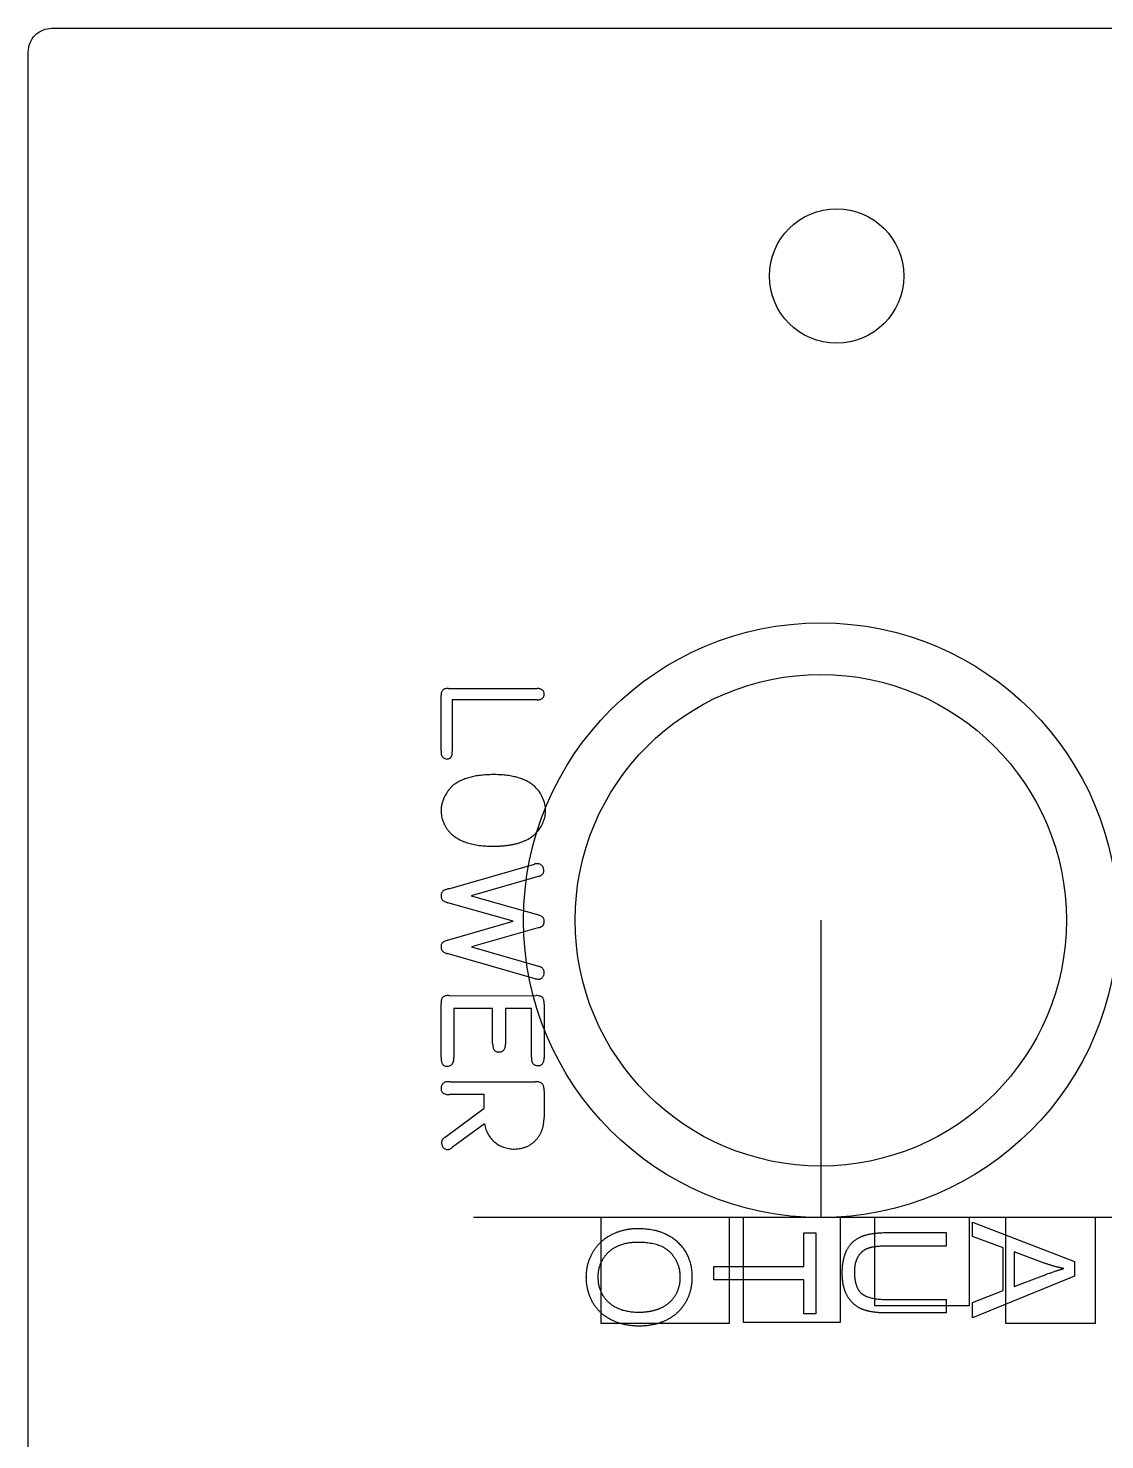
# Model space of a CAD drawing. Header units: inches. Extents: x 0.1 to 2.16, y -5.29 to -1.72.
# Drawn here: x 0.1 to 1.458, y -3.505 to -1.725 of the extents above; entities that cross this region are included whole.
import ezdxf

# ---------------------------------------------------------------- set-up
doc = ezdxf.new("R2010")
doc.units = ezdxf.units.IN
doc.layers.get('0').update_dxf_attribs({"linetype": 'CONTINUOUS'})

msp = doc.modelspace()

# ---------------------------------------------------------------- linework, layer by layer
for p, q in [((0.6305, -2.5578), (0.7423, -2.5577)), ((0.6209, -2.6359), (0.6209, -2.5667)), ((0.7422, -2.572), (0.6351, -2.572)), ((0.6351, -2.572), (0.6351, -2.6373)), ((0.6307, -2.8104), (0.7388, -2.7793)), ((0.7433, -2.7949), (0.6589, -2.8192)), ((0.712, -2.8514), (0.6295, -2.8279)), ((0.6589, -2.8192), (0.7437, -2.8434)), ((0.6291, -2.8753), (0.712, -2.8514)), ((0.7446, -2.8592), (0.6591, -2.8837)), ((1.1, -2.85), (1.1, -3.225)), ((0.6591, -2.8837), (0.7438, -2.9081)), ((0.7397, -2.9238), (0.6288, -2.8921)), ((0.6315, -2.9452), (0.7405, -2.9451)), ((0.6209, -3.0226), (0.6209, -2.9554)), ((0.686, -2.9612), (0.6369, -2.9612)), ((0.6369, -2.9612), (0.6369, -3.0236)), ((0.686, -3.0054), (0.686, -2.9612)), ((0.7349, -2.9612), (0.7021, -2.9612)), ((0.7021, -2.9612), (0.7021, -3.0062)), ((0.7349, -3.0226), (0.7349, -2.9612)), ((0.751, -2.9558), (0.751, -3.0234)), ((0.6322, -3.0538), (0.7397, -3.0537)), ((0.6752, -3.0698), (0.6314, -3.0698)), ((0.6752, -3.0871), (0.6752, -3.0698)), ((0.751, -3.0656), (0.751, -3.0987)), ((0.626, -3.1235), (0.6752, -3.0871)), ((0.6757, -3.107), (0.6355, -3.1363)), ((1.5382, -3.225), (0.6618, -3.225)), ((1.2913, -3.231), (1.4201, -3.2805)), ((1.2913, -3.2491), (1.2913, -3.231)), ((1.0787, -3.2866), (1.0787, -3.2442)), ((1.0787, -3.2442), (1.0939, -3.2442)), ((1.0939, -3.2442), (1.0939, -3.3463)), ((1.1837, -3.244), (1.2581, -3.244)), ((1.2581, -3.244), (1.2581, -3.261)), ((1.3303, -3.2633), (1.2913, -3.2491)), ((1.2581, -3.261), (1.1837, -3.261)), ((1.3303, -3.3172), (1.3303, -3.2633)), ((1.3442, -3.2682), (1.3442, -3.3119)), ((1.382, -3.2824), (1.3442, -3.2682)), ((0.965, -3.2866), (1.0787, -3.2866)), ((0.965, -3.3037), (0.965, -3.2866)), ((1.4201, -3.2805), (1.4201, -3.2989)), ((1.0787, -3.3037), (0.965, -3.3037)), ((1.0787, -3.3463), (1.0787, -3.3037)), ((1.4201, -3.2989), (1.2913, -3.3516)), ((1.3442, -3.3119), (1.3798, -3.2984)), ((1.1837, -3.3283), (1.2581, -3.3283)), ((1.2581, -3.3283), (1.2581, -3.3453)), ((1.2913, -3.3322), (1.3303, -3.3172)), ((1.0939, -3.3463), (1.0787, -3.3463)), ((1.2581, -3.3453), (1.1837, -3.3453)), ((1.2913, -3.3516), (1.2913, -3.3322))]:
    msp.add_line(p, q)
msp.add_lwpolyline([(2, -4.905, 0.414214), (1.78, -5.125), (1.78, -5.2575, -0.414214), (1.75, -5.2875), (0.13, -5.2875, -0.414214), (0.1, -5.2575), (0.1, -1.755, -0.414214), (0.13, -1.725), (2.1325, -1.725, -0.414214), (2.1625, -1.755), (2.1625, -4.875, -0.414214), (2.1325, -4.905)], format="xyb", close=True)
for points in [[(0.8226, -3.225), (0.8226, -3.3582), (0.985, -3.3582), (0.985, -3.225)], [(1.0022, -3.225), (1.0022, -3.357), (1.1249, -3.357), (1.1249, -3.225)], [(1.168, -3.225), (1.168, -3.336), (1.2876, -3.336), (1.2876, -3.225)], [(1.3329, -3.225), (1.3329, -3.3582), (1.4466, -3.3582), (1.4466, -3.225)]]:
    msp.add_lwpolyline(points, close=True)
for centre, radius in [((1.12, -2.0375), 0.0847), ((1.1, -2.85), 0.375), ((1.1, -2.85), 0.31)]:
    msp.add_circle(centre, radius)
for points, knots in [([(0.6305, -2.5578), (0.6297, -2.5577), (0.6283, -2.5576), (0.6263, -2.558), (0.6246, -2.5586), (0.6232, -2.5596), (0.6221, -2.5609), (0.6214, -2.5626), (0.6209, -2.5645), (0.6209, -2.5659), (0.6209, -2.5667)], [0, 0, 0, 0, 0.146675, 0.277884, 0.393154, 0.501824, 0.610636, 0.724701, 0.853759, 1, 1, 1, 1]), ([(0.751, -2.5649), (0.7509, -2.5643), (0.7509, -2.5633), (0.7505, -2.5619), (0.7497, -2.5606), (0.7488, -2.5596), (0.7475, -2.5588), (0.746, -2.5582), (0.7442, -2.5578), (0.7429, -2.5578), (0.7423, -2.5577)], [0, 0, 0, 0, 0.126969, 0.2428045, 0.3512637, 0.4611437, 0.575007, 0.6986356, 0.8396778, 1, 1, 1, 1]), ([(0.7422, -2.572), (0.7429, -2.572), (0.7442, -2.5719), (0.746, -2.5716), (0.7475, -2.571), (0.7488, -2.5702), (0.7498, -2.5692), (0.7505, -2.5679), (0.7509, -2.5665), (0.7509, -2.5654), (0.751, -2.5649)], [0, 0, 0, 0, 0.161014, 0.302797, 0.427654, 0.539565, 0.648706, 0.757245, 0.871689, 1, 1, 1, 1]), ([(0.6209, -2.6359), (0.6209, -2.6365), (0.6209, -2.6374), (0.6209, -2.6386), (0.6209, -2.6395), (0.6209, -2.6402), (0.621, -2.6409), (0.6212, -2.6414), (0.6213, -2.6416)], [0, 0, 0, 0, 0.266749, 0.475223, 0.634139, 0.738494, 0.883803, 1, 1, 1, 1]), ([(0.6213, -2.6416), (0.6216, -2.6423), (0.6222, -2.6437), (0.6238, -2.6453), (0.6258, -2.6464), (0.6273, -2.6466), (0.6281, -2.6467)], [0, 0, 0, 0, 0.259492, 0.497755, 0.736323, 1, 1, 1, 1]), ([(0.6281, -2.6467), (0.6288, -2.6466), (0.6303, -2.6465), (0.6323, -2.6454), (0.6339, -2.6438), (0.6345, -2.6425), (0.6347, -2.6418)], [0, 0, 0, 0, 0.251389, 0.5062784, 0.7566761, 1, 1, 1, 1]), ([(0.6347, -2.6418), (0.6348, -2.6415), (0.635, -2.641), (0.6351, -2.64), (0.6351, -2.6388), (0.6351, -2.6379), (0.6351, -2.6373)], [0, 0, 0, 0, 0.187597, 0.37633, 0.625845, 1, 1, 1, 1]), ([(0.6885, -2.6663), (0.6858, -2.6664), (0.6805, -2.6664), (0.6727, -2.667), (0.6655, -2.668), (0.6588, -2.6694), (0.6526, -2.6712), (0.647, -2.6734), (0.6418, -2.6759), (0.6387, -2.678), (0.6372, -2.679)], [0, 0, 0, 0, 0.153124, 0.297158, 0.432037, 0.559346, 0.678717, 0.790963, 0.898004, 1, 1, 1, 1]), ([(0.7397, -2.6818), (0.7383, -2.6806), (0.7353, -2.6781), (0.7301, -2.675), (0.7244, -2.6723), (0.7182, -2.6701), (0.7114, -2.6685), (0.7042, -2.6672), (0.6965, -2.6665), (0.6913, -2.6664), (0.6885, -2.6663)], [0, 0, 0, 0, 0.105705, 0.215134, 0.329018, 0.449631, 0.576639, 0.710541, 0.851416, 1, 1, 1, 1]), ([(0.6372, -2.679), (0.636, -2.68), (0.6337, -2.682), (0.6306, -2.6856), (0.6279, -2.6895), (0.6255, -2.6938), (0.6235, -2.6983), (0.622, -2.7029), (0.6211, -2.7074), (0.6209, -2.7105), (0.6209, -2.712)], [0, 0, 0, 0, 0.121096, 0.243929, 0.36993, 0.501035, 0.632174, 0.757616, 0.880089, 1, 1, 1, 1]), ([(0.7528, -2.7116), (0.7527, -2.7102), (0.7526, -2.7075), (0.7516, -2.702), (0.7493, -2.6954), (0.7453, -2.6881), (0.7416, -2.6839), (0.7397, -2.6818)], [0.0001689, 0.0001689, 0.0001689, 0.0001689, 0.1251477, 0.2501266, 0.5000844, 0.7500422, 1, 1, 1, 1]), ([(0.6209, -2.712), (0.6209, -2.7132), (0.621, -2.7156), (0.6216, -2.7193), (0.6225, -2.7229), (0.6238, -2.7265), (0.6254, -2.7301), (0.6273, -2.7334), (0.6295, -2.7366), (0.6312, -2.7385), (0.632, -2.7394)], [0, 0, 0, 0, 0.119012, 0.240175, 0.364707, 0.492795, 0.622133, 0.74904, 0.874618, 1, 1, 1, 1]), ([(0.632, -2.7394), (0.6335, -2.7408), (0.6366, -2.7436), (0.6419, -2.7471), (0.6478, -2.7501), (0.6543, -2.7525), (0.6614, -2.7544), (0.6692, -2.7557), (0.6776, -2.7565), (0.6833, -2.7566), (0.6863, -2.7566)], [0, 0, 0, 0, 0.104917, 0.212948, 0.325254, 0.443443, 0.569143, 0.703178, 0.846557, 1, 1, 1, 1]), ([(0.6863, -2.7566), (0.688, -2.7566), (0.6913, -2.7566), (0.696, -2.7564), (0.7006, -2.756), (0.705, -2.7555), (0.7093, -2.7549), (0.7133, -2.754), (0.7171, -2.7531), (0.7208, -2.752), (0.7242, -2.7507), (0.7275, -2.7493), (0.7306, -2.7477), (0.7335, -2.746), (0.7362, -2.7441), (0.7387, -2.742), (0.7411, -2.7398), (0.7425, -2.7382), (0.7432, -2.7375)], [0, 0, 0, 0, 0.080424, 0.157711, 0.231972, 0.303725, 0.372685, 0.438908, 0.502962, 0.564675, 0.624091, 0.681389, 0.737383, 0.791688, 0.84518, 0.897488, 0.948885, 1, 1, 1, 1]), ([(0.7423, -2.7787), (0.7421, -2.7787), (0.7416, -2.7787), (0.7408, -2.7787), (0.7399, -2.7789), (0.7392, -2.7791), (0.7388, -2.7793)], [0, 0, 0, 0, 0.2138575, 0.4044813, 0.6466405, 1, 1, 1, 1]), ([(0.7506, -2.7869), (0.7505, -2.7863), (0.7504, -2.7852), (0.7499, -2.7837), (0.7492, -2.7823), (0.7482, -2.7811), (0.7469, -2.7801), (0.7456, -2.7792), (0.744, -2.7788), (0.7429, -2.7787), (0.7423, -2.7787)], [0, 0, 0, 0, 0.128643, 0.253305, 0.373511, 0.498696, 0.623882, 0.745152, 0.86917, 1, 1, 1, 1]), ([(0.7433, -2.7949), (0.7439, -2.7947), (0.745, -2.7944), (0.7466, -2.7937), (0.7478, -2.7929), (0.7489, -2.792), (0.7497, -2.7909), (0.7503, -2.7896), (0.7506, -2.7883), (0.7506, -2.7874), (0.7506, -2.7869)], [0, 0, 0, 0, 0.156992, 0.295894, 0.420406, 0.536998, 0.649688, 0.762908, 0.878148, 1, 1, 1, 1]), ([(0.6248, -2.8121), (0.6243, -2.8125), (0.6232, -2.8133), (0.6219, -2.8149), (0.6211, -2.8169), (0.6209, -2.8184), (0.6209, -2.8191)], [0, 0, 0, 0, 0.246153, 0.4829, 0.72823, 1, 1, 1, 1]), ([(0.6307, -2.8104), (0.6302, -2.8105), (0.6293, -2.8108), (0.628, -2.8111), (0.6271, -2.8114), (0.6262, -2.8117), (0.6255, -2.8119), (0.625, -2.812), (0.6248, -2.8121)], [0, 0, 0, 0, 0.260547, 0.472882, 0.638265, 0.74953, 0.898923, 1, 1, 1, 1]), ([(0.6209, -2.8191), (0.6209, -2.8197), (0.6209, -2.8207), (0.6212, -2.8221), (0.6218, -2.8234), (0.6227, -2.8246), (0.6239, -2.8256), (0.6255, -2.8265), (0.6274, -2.8273), (0.6288, -2.8277), (0.6295, -2.8279)], [0, 0, 0, 0, 0.117224, 0.224706, 0.326617, 0.429467, 0.542149, 0.671562, 0.824167, 1, 1, 1, 1]), ([(0.751, -2.8518), (0.751, -2.8512), (0.751, -2.8502), (0.7507, -2.8488), (0.7502, -2.8475), (0.7495, -2.8464), (0.7485, -2.8455), (0.7472, -2.8447), (0.7456, -2.8439), (0.7443, -2.8436), (0.7437, -2.8434)], [0, 0, 0, 0, 0.131229, 0.248121, 0.356652, 0.456202, 0.56363, 0.687535, 0.832653, 1, 1, 1, 1]), ([(0.7446, -2.8592), (0.7452, -2.8591), (0.7461, -2.8588), (0.7475, -2.8581), (0.7486, -2.8574), (0.7496, -2.8565), (0.7503, -2.8555), (0.7507, -2.8543), (0.751, -2.8531), (0.751, -2.8522), (0.751, -2.8518)], [0, 0, 0, 0, 0.15398, 0.290648, 0.417744, 0.535079, 0.646844, 0.757862, 0.87356, 1, 1, 1, 1]), ([(0.6291, -2.8753), (0.6284, -2.8755), (0.627, -2.8759), (0.6251, -2.8766), (0.6236, -2.8775), (0.6225, -2.8784), (0.6217, -2.8795), (0.6211, -2.8807), (0.6209, -2.8822), (0.6209, -2.8833), (0.6209, -2.8839)], [0, 0, 0, 0, 0.178414, 0.332657, 0.459001, 0.563717, 0.658539, 0.760877, 0.873946, 1, 1, 1, 1]), ([(0.6209, -2.8839), (0.6209, -2.8843), (0.6209, -2.8853), (0.6212, -2.8866), (0.6218, -2.8878), (0.6227, -2.8889), (0.6239, -2.8899), (0.6252, -2.8907), (0.6269, -2.8915), (0.6282, -2.8919), (0.6288, -2.8921)], [0, 0, 0, 0, 0.113708, 0.221183, 0.327886, 0.439323, 0.558616, 0.690373, 0.836881, 1, 1, 1, 1]), ([(0.7436, -2.9243), (0.7442, -2.9243), (0.7452, -2.9242), (0.7466, -2.9238), (0.7479, -2.923), (0.749, -2.922), (0.7498, -2.9208), (0.7505, -2.9194), (0.7509, -2.9179), (0.7509, -2.9168), (0.751, -2.9163)], [0, 0, 0, 0, 0.128967, 0.25134, 0.369304, 0.48973, 0.613296, 0.734263, 0.864299, 1, 1, 1, 1]), ([(0.751, -2.9163), (0.751, -2.9158), (0.751, -2.9149), (0.7507, -2.9135), (0.7501, -2.9123), (0.7494, -2.9111), (0.7483, -2.9102), (0.747, -2.9093), (0.7455, -2.9086), (0.7444, -2.9083), (0.7438, -2.9081)], [0, 0, 0, 0, 0.123941, 0.238388, 0.350354, 0.463329, 0.581267, 0.706777, 0.846347, 1, 1, 1, 1]), ([(0.7397, -2.9238), (0.74, -2.9238), (0.7407, -2.9239), (0.7418, -2.9241), (0.7428, -2.9243), (0.7434, -2.9243), (0.7436, -2.9243)], [0, 0, 0, 0, 0.241228, 0.542814, 0.8153, 1, 1, 1, 1]), ([(0.6315, -2.9452), (0.6306, -2.9451), (0.6289, -2.945), (0.6265, -2.9454), (0.6245, -2.946), (0.623, -2.9471), (0.6219, -2.9486), (0.6212, -2.9505), (0.6208, -2.9528), (0.6209, -2.9545), (0.6209, -2.9554)], [0, 0, 0, 0, 0.157556, 0.290235, 0.403646, 0.503589, 0.603173, 0.714669, 0.846272, 1, 1, 1, 1]), ([(0.751, -2.9558), (0.751, -2.9549), (0.751, -2.9531), (0.7506, -2.9508), (0.75, -2.9488), (0.7489, -2.9473), (0.7474, -2.9462), (0.7454, -2.9455), (0.7431, -2.9451), (0.7414, -2.9451), (0.7405, -2.9451)], [0, 0, 0, 0, 0.158475, 0.290809, 0.404793, 0.504294, 0.603438, 0.71593, 0.846951, 1, 1, 1, 1]), ([(0.686, -3.0054), (0.686, -3.0063), (0.6861, -3.0079), (0.6864, -3.0101), (0.687, -3.0121), (0.6878, -3.0136), (0.689, -3.0148), (0.6904, -3.0157), (0.6921, -3.0162), (0.6933, -3.0161), (0.694, -3.0161)], [0, 0, 0, 0, 0.168552, 0.315088, 0.4421, 0.555383, 0.660426, 0.764842, 0.875178, 1, 1, 1, 1]), ([(0.694, -3.0161), (0.6946, -3.0161), (0.6959, -3.0161), (0.6976, -3.0157), (0.6991, -3.0149), (0.7002, -3.0137), (0.7011, -3.0123), (0.7017, -3.0105), (0.7021, -3.0084), (0.7021, -3.007), (0.7021, -3.0062)], [0, 0, 0, 0, 0.131943, 0.248643, 0.357121, 0.46377, 0.576078, 0.699869, 0.839541, 1, 1, 1, 1]), ([(0.6209, -3.0226), (0.6209, -3.0235), (0.6209, -3.0253), (0.6212, -3.0277), (0.6218, -3.0298), (0.6226, -3.0314), (0.6238, -3.0327), (0.6252, -3.0337), (0.6269, -3.0341), (0.6282, -3.0341), (0.6288, -3.0341)], [0, 0, 0, 0, 0.173125, 0.323785, 0.453731, 0.568336, 0.6727, 0.774463, 0.880539, 1, 1, 1, 1]), ([(0.6364, -3.0288), (0.6365, -3.0285), (0.6367, -3.0279), (0.6369, -3.0268), (0.6369, -3.0254), (0.6369, -3.0242), (0.6369, -3.0236)], [0, 0, 0, 0, 0.1851209, 0.3671379, 0.6151453, 1, 1, 1, 1]), ([(0.7349, -3.0226), (0.7349, -3.0235), (0.7349, -3.0251), (0.7353, -3.0273), (0.7359, -3.0292), (0.7368, -3.0308), (0.738, -3.032), (0.7394, -3.0328), (0.7412, -3.0333), (0.7424, -3.0333), (0.7431, -3.0333)], [0, 0, 0, 0, 0.165457, 0.309794, 0.436779, 0.550431, 0.656267, 0.761771, 0.873844, 1, 1, 1, 1]), ([(0.7431, -3.0333), (0.7437, -3.0333), (0.7449, -3.0333), (0.7465, -3.0329), (0.748, -3.0321), (0.7491, -3.031), (0.75, -3.0295), (0.7506, -3.0277), (0.7509, -3.0257), (0.751, -3.0242), (0.751, -3.0234)], [0, 0, 0, 0, 0.127949, 0.244376, 0.350945, 0.457708, 0.570541, 0.696023, 0.83727, 1, 1, 1, 1]), ([(0.6288, -3.0341), (0.6297, -3.034), (0.6314, -3.0338), (0.6336, -3.0328), (0.6353, -3.0311), (0.636, -3.0296), (0.6364, -3.0288)], [0, 0, 0, 0, 0.269511, 0.509617, 0.744319, 1, 1, 1, 1]), ([(0.6268, -3.0539), (0.6263, -3.054), (0.6255, -3.0542), (0.6243, -3.0549), (0.6233, -3.0557), (0.6225, -3.0567), (0.6218, -3.0578), (0.6213, -3.0591), (0.6209, -3.0605), (0.6209, -3.0614), (0.6209, -3.0619)], [0, 0, 0, 0, 0.123382, 0.242383, 0.362517, 0.483943, 0.610435, 0.7381, 0.865248, 1, 1, 1, 1]), ([(0.6209, -3.0619), (0.6209, -3.0625), (0.6209, -3.0637), (0.6213, -3.0654), (0.6221, -3.0668), (0.6233, -3.068), (0.6249, -3.0688), (0.6268, -3.0695), (0.629, -3.0698), (0.6306, -3.0698), (0.6314, -3.0698)], [0, 0, 0, 0, 0.124533, 0.234464, 0.339256, 0.44299, 0.557001, 0.686182, 0.832719, 1, 1, 1, 1]), ([(0.6322, -3.0538), (0.6314, -3.0537), (0.6302, -3.0537), (0.6286, -3.0538), (0.6275, -3.0538), (0.627, -3.0539), (0.6268, -3.0539)], [0, 0, 0, 0, 0.430234, 0.695926, 0.868127, 1, 1, 1, 1]), ([(0.751, -3.0656), (0.751, -3.0646), (0.751, -3.0627), (0.7506, -3.0602), (0.7498, -3.058), (0.7485, -3.0562), (0.7468, -3.0549), (0.7448, -3.0541), (0.7424, -3.0537), (0.7406, -3.0537), (0.7397, -3.0537)], [0, 0, 0, 0, 0.15381, 0.286923, 0.403921, 0.512584, 0.619487, 0.731595, 0.857204, 1, 1, 1, 1]), ([(0.6757, -3.107), (0.676, -3.1082), (0.6765, -3.1105), (0.6775, -3.1139), (0.6788, -3.117), (0.6802, -3.12), (0.682, -3.1228), (0.6839, -3.1254), (0.6861, -3.1278), (0.6885, -3.13), (0.6912, -3.1319), (0.6939, -3.1337), (0.6968, -3.1352), (0.6999, -3.1364), (0.7031, -3.1373), (0.7064, -3.1381), (0.7099, -3.1385), (0.7123, -3.1386), (0.7135, -3.1386)], [0, 0, 0, 0, 0.066823, 0.131788, 0.194663, 0.256363, 0.316702, 0.377259, 0.437653, 0.498791, 0.559666, 0.620287, 0.681045, 0.741769, 0.803758, 0.867274, 0.932523, 1, 1, 1, 1]), ([(0.7135, -3.1386), (0.7149, -3.1385), (0.7175, -3.1384), (0.7214, -3.1378), (0.7251, -3.1369), (0.7286, -3.1357), (0.7319, -3.1341), (0.735, -3.1322), (0.7379, -3.13), (0.7405, -3.1274), (0.7429, -3.1246), (0.745, -3.1215), (0.7468, -3.1182), (0.7483, -3.1147), (0.7495, -3.111), (0.7503, -3.1071), (0.7508, -3.1029), (0.7509, -3.1001), (0.751, -3.0987)], [0, 0, 0, 0, 0.066973, 0.130798, 0.192516, 0.252737, 0.311919, 0.370508, 0.42962, 0.489933, 0.550435, 0.610788, 0.671641, 0.733202, 0.796041, 0.861499, 0.929372, 1, 1, 1, 1]), ([(0.626, -3.1235), (0.6256, -3.1238), (0.6248, -3.1244), (0.6238, -3.1253), (0.623, -3.1262), (0.6222, -3.1272), (0.6216, -3.1289), (0.6216, -3.1302), (0.6215, -3.131)], [0, 0, 0, 0, 0.165743, 0.312961, 0.442639, 0.553789, 0.763072, 1, 1, 1, 1]), ([(0.6215, -3.131), (0.6216, -3.1315), (0.6216, -3.1326), (0.6221, -3.1342), (0.6228, -3.1356), (0.6237, -3.1368), (0.6249, -3.1378), (0.6262, -3.1386), (0.6277, -3.1391), (0.6287, -3.1392), (0.6293, -3.1392)], [0, 0, 0, 0, 0.135646, 0.261721, 0.384461, 0.506394, 0.629134, 0.747998, 0.871067, 1, 1, 1, 1]), ([(0.6293, -3.1392), (0.6297, -3.1392), (0.6306, -3.1391), (0.632, -3.1387), (0.6333, -3.138), (0.6341, -3.1374), (0.6345, -3.1371)], [0, 0, 0, 0, 0.226314, 0.465329, 0.719634, 1, 1, 1, 1]), ([(0.6345, -3.1371), (0.6347, -3.1369), (0.635, -3.1366), (0.6353, -3.1364), (0.6355, -3.1363)], [0, 0, 0, 0, 0.599388, 1, 1, 1, 1])]:
    msp.add_open_spline(points, degree=3, knots=knots)
for points, degree in [([(0.7432, -2.7375), (0.7446, -2.7356), (0.7473, -2.7318), (0.7503, -2.7254), (0.7523, -2.7186), (0.7527, -2.714), (0.7528, -2.7116)], 3), ([(0.837, -3.2461), (0.8522, -3.2387), (0.8691, -3.2387)], 2), ([(0.8691, -3.2387), (0.9012, -3.2387), (0.9194, -3.2559)], 2), ([(0.813, -3.2678), (0.8218, -3.2534), (0.837, -3.2461)], 2), ([(0.8689, -3.2563), (0.8456, -3.2563), (0.8322, -3.2688)], 2), ([(0.9104, -3.2693), (0.898, -3.2563), (0.8689, -3.2563)], 2), ([(0.9194, -3.2559), (0.9375, -3.2731), (0.9375, -3.3004)], 2), ([(1.1333, -3.2653), (1.1395, -3.2538), (1.1514, -3.2489)], 2), ([(1.1514, -3.2489), (1.1632, -3.244), (1.1837, -3.244)], 2), ([(0.8042, -3.3003), (0.8042, -3.2821), (0.813, -3.2678)], 2), ([(0.8322, -3.2688), (0.8188, -3.2813), (0.8188, -3.3002)], 2), ([(0.9228, -3.3005), (0.9228, -3.2824), (0.9104, -3.2693)], 2), ([(1.1271, -3.2949), (1.1271, -3.2768), (1.1333, -3.2653)], 2), ([(1.1467, -3.2749), (1.1424, -3.2825), (1.1424, -3.2935)], 2), ([(1.159, -3.2641), (1.151, -3.2673), (1.1467, -3.2749)], 2), ([(1.1837, -3.261), (1.167, -3.261), (1.159, -3.2641)], 2), ([(1.1424, -3.2935), (1.1424, -3.3123), (1.151, -3.3203)], 2), ([(1.3798, -3.2984), (1.3961, -3.2923), (1.4066, -3.2893)], 2), ([(1.4066, -3.2893), (1.3942, -3.2868), (1.382, -3.2824)], 2), ([(0.8121, -3.3316), (0.8042, -3.3171), (0.8042, -3.3003)], 2), ([(0.8188, -3.3002), (0.8188, -3.3194), (0.8323, -3.3319)], 2), ([(0.9164, -3.3234), (0.9228, -3.3132), (0.9228, -3.3005)], 2), ([(0.9375, -3.3004), (0.9375, -3.3182), (0.929, -3.3325)], 2), ([(1.1342, -3.325), (1.1271, -3.3136), (1.1271, -3.2949)], 2), ([(0.8982, -3.339), (0.9099, -3.3337), (0.9164, -3.3234)], 2), ([(1.1528, -3.3409), (1.1414, -3.3365), (1.1342, -3.325)], 2), ([(1.151, -3.3203), (1.1595, -3.3283), (1.1837, -3.3283)], 2), ([(0.8356, -3.354), (0.8201, -3.3461), (0.8121, -3.3316)], 2), ([(0.8323, -3.3319), (0.8459, -3.3443), (0.8707, -3.3443)], 2), ([(0.8707, -3.3443), (0.8865, -3.3443), (0.8982, -3.339)], 2), ([(0.929, -3.3325), (0.9205, -3.3469), (0.9052, -3.3544)], 2), ([(1.1837, -3.3453), (1.1642, -3.3453), (1.1528, -3.3409)], 2), ([(0.8706, -3.3619), (0.851, -3.3619), (0.8356, -3.354)], 2), ([(0.9052, -3.3544), (0.89, -3.3619), (0.8706, -3.3619)], 2)]:
    msp.add_open_spline(points, degree=degree)

doc.saveas('drawing.dxf')
